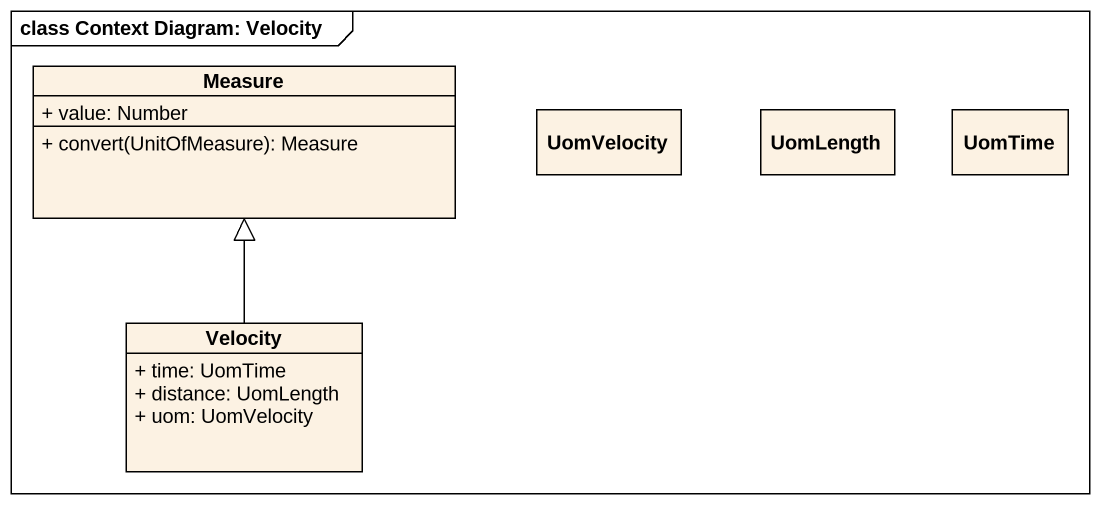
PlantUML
@startuml
mainframe class Context Diagram: Velocity
hide circle
hide empty members
skinparam classAttributeIconSize 0
class Measure {
  + value: Number
  + convert(UnitOfMeasure): Measure
}
class UomVelocity
class UomLength
class UomTime
class Velocity {
  + time: UomTime
  + distance: UomLength
  + uom: UomVelocity
}
Velocity -up-|> Measure
@enduml
